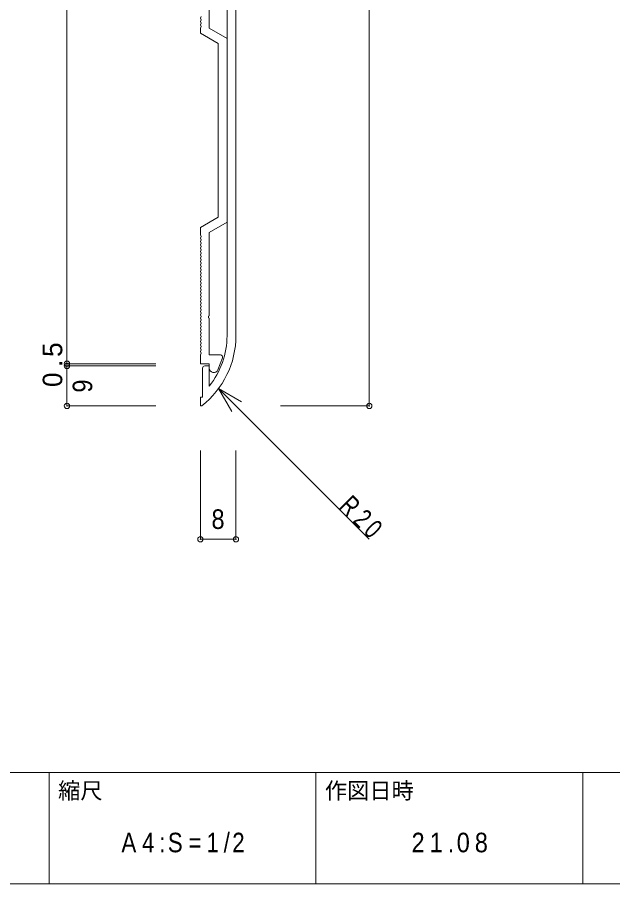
# Model space of a CAD drawing. Units: millimetres at full size, sheet at 1:2; details may follow other scales. Extents: x -282 to 282, y -195 to 195.
# Drawn here: x -45.2 to 88.7, y -195 to -0.1 of the extents above; entities that cross this region are included whole.
import ezdxf
from ezdxf.enums import TextEntityAlignment as Align

# ---------------------------------------------------------------- set-up
doc = ezdxf.new("R2010")
doc.units = ezdxf.units.MM
doc.header["$LTSCALE"] = 2
doc.header["$PDMODE"] = 32
doc.header["$PDSIZE"] = 1.2
for name, color, linetype, lineweight in [('4-0_ＫＢ製品', 2, 'Continuous', 9), ('4-3_寸法', 4, 'Continuous', 9), ('4-4_引出線字', 4, 'Continuous', 9), ('4-A_ベース', 3, 'Continuous', 9), ('F-0_図面枠', 5, 'Continuous', 9), ('F-5_F-5ﾚｲﾔ', 7, 'Continuous', 9)]:
    doc.layers.add(name, color=color, linetype=linetype, lineweight=lineweight)
doc.styles.add('HGｺﾞｼｯｸM', font='')
doc.styles.get('HGｺﾞｼｯｸM').set_extended_font_data('HGｺﾞｼｯｸM')

msp = doc.modelspace()

# ---------------------------------------------------------------- linework, layer by layer
at = {"layer": '4-0_ＫＢ製品'}
for p, q in [((2, -71.705), (2, 96.705)), ((4, -71.705), (4, 96.705)), ((-3.5, -79), (-3.5, -85.5)), ((-2, -78.5), (-3, -78.5)), ((-2, -78.5), (-2, -83.019)), ((-3.5, -85.5), (-4, -85.5)), ((-4, -85.5), (-4, -87.3))]:
    msp.add_line(p, q, dxfattribs=at)
for centre, radius, start, end in [((-16, -71.705), 20, 308.03637, 0), ((-16, -71.705), 18, 321.05756, 0), ((-3, -79), 0.5, 90, 180), ((-3.8, -87.3), 0.2, 180, 308.03638)]:
    msp.add_arc(centre, radius, start, end, dxfattribs=at)
at = {"layer": '4-3_寸法'}
for p, q in [((34, -87.5), (34, 112.5)), ((-34, -78), (-34, 103)), ((-34, -78.5), (-34, -78)), ((-34, -78), (-14, -78)), ((-34, -87.5), (-34, -78.5)), ((-34, -78.5), (-14, -78.5)), ((-34, -87.5), (-14, -87.5)), ((34, -87.5), (14, -87.5)), ((-4, -117.5), (-4, -97.5)), ((4, -117.5), (4, -97.5)), ((4, -117.5), (-4, -117.5))]:
    msp.add_line(p, q, dxfattribs=at)
for p in [(-34, -78), (-34, -78.5), (-34, -87.5), (34, -87.5), (-4, -117.5), (4, -117.5)]:
    msp.add_point(p, dxfattribs=at)
at = {"layer": '4-4_引出線字'}
for q in [(34, -117.5), (5.284, -86.588), (3.088, -88.784)]:
    msp.add_line((0.088, -83.588), q, dxfattribs=at)
at = {"layer": '4-A_ベース'}
for p, q in [((-2, -2.5), (-2, 12.25)), ((-4, -0.25), (-3.8, 0.125)), ((-3.8, -0.625), (-4, -0.25)), ((-4, -1), (-3.8, -0.625)), ((-3.8, -1.375), (-4, -1)), ((-4, -1.75), (-3.8, -1.375)), ((-3.8, -2.125), (-4, -1.75)), ((-4, -2.5), (-3.8, -2.125)), ((-4, -3.655), (-4, -2.5)), ((0, -5.964), (-4, -3.655)), ((2, -4.809), (-2, -2.5)), ((2, -4.809), (2, -46.191)), ((0, -5.964), (0, -45.036)), ((-4, -47.345), (0, -45.036)), ((-2, -48.5), (2, -46.191)), ((-4, -47.345), (-4, -49)), ((-2, -48.5), (-2, -67.25)), ((-3.8, -49.375), (-4, -49)), ((-4, -49.75), (-3.8, -49.375)), ((-3.8, -50.125), (-4, -49.75)), ((-4, -50.5), (-3.8, -50.125)), ((-3.8, -50.875), (-4, -50.5)), ((-4, -51.25), (-3.8, -50.875)), ((-3.8, -51.625), (-4, -51.25)), ((-4, -52), (-3.8, -51.625)), ((-3.8, -52.375), (-4, -52)), ((-4, -52.75), (-3.8, -52.375)), ((-3.8, -53.125), (-4, -52.75)), ((-4, -53.5), (-3.8, -53.125)), ((-3.8, -53.875), (-4, -53.5)), ((-4, -54.25), (-3.8, -53.875)), ((-3.8, -54.625), (-4, -54.25)), ((-4, -55), (-3.8, -54.625)), ((-3.8, -55.375), (-4, -55)), ((-4, -55.75), (-3.8, -55.375)), ((-3.8, -56.125), (-4, -55.75)), ((-4, -56.5), (-3.8, -56.125)), ((-3.8, -56.875), (-4, -56.5)), ((-4, -57.25), (-3.8, -56.875)), ((-3.8, -57.625), (-4, -57.25)), ((-4, -58), (-3.8, -57.625)), ((-3.8, -58.375), (-4, -58)), ((-4, -58.75), (-3.8, -58.375)), ((-3.8, -59.125), (-4, -58.75)), ((-4, -59.5), (-3.8, -59.125)), ((-3.8, -59.875), (-4, -59.5)), ((-4, -60.25), (-3.8, -59.875)), ((-3.8, -60.625), (-4, -60.25)), ((-4, -61), (-3.8, -60.625)), ((-3.8, -61.375), (-4, -61)), ((-4, -61.75), (-3.8, -61.375)), ((-3.8, -62.125), (-4, -61.75)), ((-4, -62.5), (-3.8, -62.125)), ((-3.8, -62.875), (-4, -62.5)), ((-4, -63.25), (-3.8, -62.875)), ((-3.8, -63.625), (-4, -63.25)), ((-4, -64), (-3.8, -63.625)), ((-3.8, -64.375), (-4, -64)), ((-4, -64.75), (-3.8, -64.375)), ((-3.8, -65.125), (-4, -64.75)), ((-4, -65.5), (-3.8, -65.125)), ((-3.8, -65.875), (-4, -65.5)), ((-4, -66.25), (-3.8, -65.875)), ((-3.8, -66.625), (-4, -66.25)), ((-4, -67), (-3.8, -66.625)), ((-3.8, -67.375), (-4, -67)), ((-4, -67.75), (-3.8, -67.375)), ((-3.8, -68.125), (-4, -67.75)), ((-4, -68.5), (-3.8, -68.125)), ((-2, -67.75), (-2, -76)), ((-3.8, -68.875), (-4, -68.5)), ((-4, -69.25), (-3.8, -68.875)), ((-3.8, -69.625), (-4, -69.25)), ((-4, -70), (-3.8, -69.625)), ((-3.8, -70.375), (-4, -70)), ((-4, -70.75), (-3.8, -70.375)), ((-3.8, -71.125), (-4, -70.75)), ((-4, -71.5), (-3.8, -71.125)), ((-3.8, -71.875), (-4, -71.5)), ((-4, -72.25), (-3.8, -71.875)), ((-3.8, -72.625), (-4, -72.25)), ((-4, -73), (-3.8, -72.625)), ((-3.8, -73.375), (-4, -73)), ((-4, -73.75), (-3.8, -73.375)), ((-3.8, -74.125), (-4, -73.75)), ((-4, -74.5), (-3.8, -74.125)), ((-3.8, -74.875), (-4, -74.5)), ((-4, -75.25), (-3.8, -74.875)), ((-3.8, -75.625), (-4, -75.25)), ((-4, -76), (-3.8, -75.625)), ((-4, -76), (-4, -78)), ((0.5, -76), (-2, -76)), ((-0.067, -79.36), (0.967, -76.68)), ((-2, -78), (-4, -78)), ((-2, -78), (-2, -79))]:
    msp.add_line(p, q, dxfattribs=at)
for centre, radius, start, end in [((-1.944, -67.5), 0.256, 102.68039, 257.31961), ((0.5, -76.5), 0.5, 338.9112, 90), ((-1, -79), 1, 180, 338.9112)]:
    msp.add_arc(centre, radius, start, end, dxfattribs=at)
at = {"layer": 'F-0_図面枠'}
for p, q in [((-282, -170), (282, -170)), ((-38, -195), (-38, -170)), ((22, -195), (22, -170)), ((82, -195), (82, -170)), ((282, -195), (-282, -195))]:
    msp.add_line(p, q, dxfattribs=at)

# ---------------------------------------------------------------- texts
at = {"layer": '4-3_寸法', "color": 7, "style": 'HGｺﾞｼｯｸM', "width": 0.9}
msp.add_text('9', height=4.399, rotation=90, dxfattribs=at).set_placement((-27, -84.5), align=Align.BOTTOM_LEFT)
msp.add_text('8', height=4.399, dxfattribs=at).set_placement((-1.5, -116.5), align=Align.BOTTOM_LEFT)
at = {"layer": '4-3_寸法', "color": 7, "char_height": 4.399, "attachment_point": 7, "style": 'HGｺﾞｼｯｸM'}
for s, insert, rotation in [('\\T1.38;0.5', (-35, -83.25), 90), ('\\T1.38;\\W0.75;R20', (26.929, -110.429), 315)]:
    msp.add_mtext(s, dxfattribs=dict(at, insert=insert, rotation=rotation))
at = {"layer": 'F-5_F-5ﾚｲﾔ', "style": 'HGｺﾞｼｯｸM'}
for s, p in [('縮尺', (-36, -177)), ('作図日時', (24, -177))]:
    msp.add_text(s, height=3.666, dxfattribs=at).set_placement(p, align=Align.BOTTOM_LEFT)
at = {"layer": 'F-5_F-5ﾚｲﾔ', "char_height": 4.399, "attachment_point": 7, "style": 'HGｺﾞｼｯｸM'}
for s, insert in [('\\T1.39;\\W0.85;A4:S=1/2', (-21.75, -188)), ('\\T1.38;\\W0.9;21.08', (43.5, -188))]:
    msp.add_mtext(s, dxfattribs=dict(at, insert=insert))

doc.saveas('drawing.dxf')
